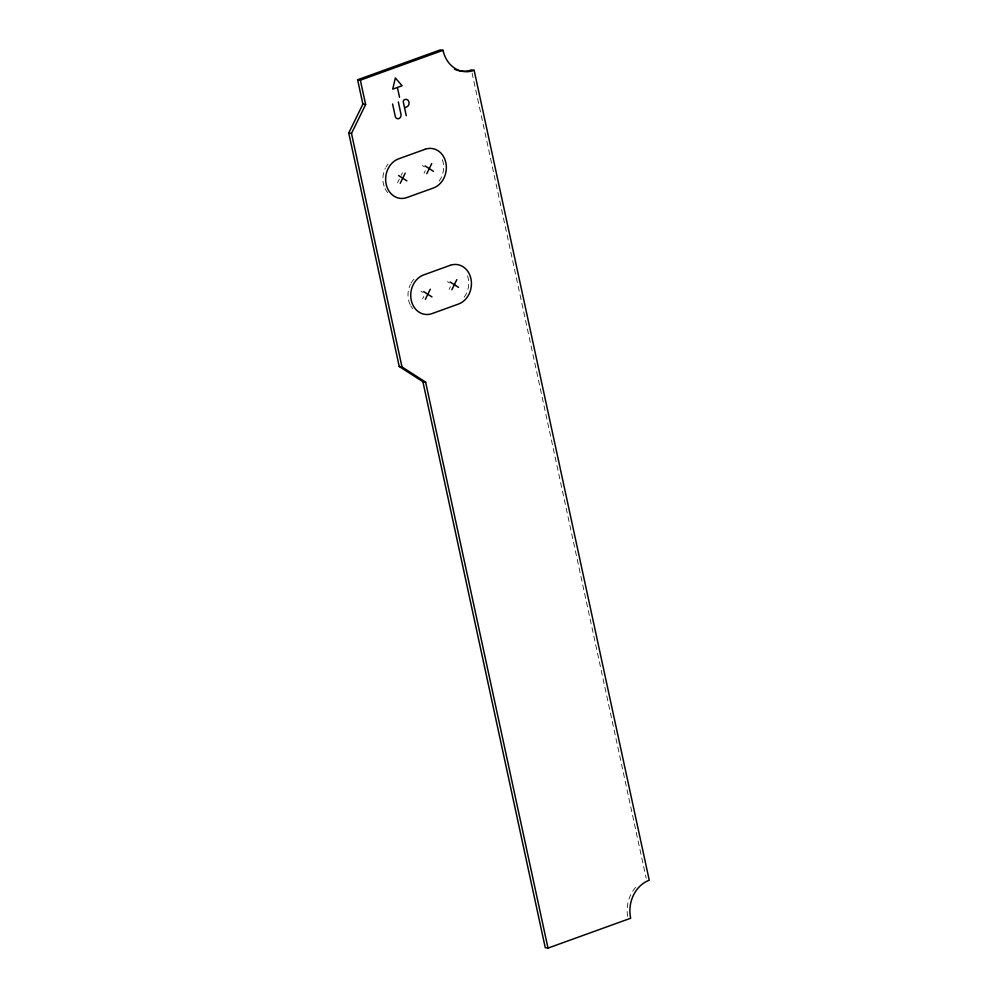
<?xml version="1.0" encoding="UTF-8"?>
<svg xmlns="http://www.w3.org/2000/svg" width="998" height="998" viewBox="0 0 998 998"><rect width="100%" height="100%" fill="white"/><g stroke="black" fill="none" stroke-linecap="round" stroke-linejoin="round"><path stroke-width="0.75" stroke-dasharray="4.99 3.74" d="M397.516 182.859L399.375 179.054M401.233 175.261L402.468 172.729M424.038 173.278L425.273 170.745M422.603 298.913L423.838 296.381M449.125 289.333L450.372 286.8M422.366 165.531L424.437 166.878M447.453 281.598L449.537 282.933M420.931 291.179L423.002 292.514M472.066 72.979L646.18 878.302M627.642 916.414A30.476 25.524 -81.3 0 1 637.473 885.463M467.501 275.797A20.322 17.016 -81.3 0 1 463.521 298.028M412.81 308.706A20.322 17.016 -81.3 0 1 410.727 305.737M410.153 304.639A20.322 17.016 -81.3 0 1 410.403 284.405M411.001 283.257A20.322 17.016 -81.3 0 1 415.792 277.456M442.413 159.742A20.322 17.016 -81.3 0 1 438.434 181.96M387.723 192.651A20.322 17.016 -81.3 0 1 385.053 188.585M384.093 186.252A20.322 17.016 -81.3 0 1 385.303 168.35M385.914 167.202A20.322 17.016 -81.3 0 1 388.072 164.034"/><path stroke-width="1.5" d="M348.751 133.008L362.885 104.129L357.608 79.765L440.268 49.9L443.012 50.324A30.476 25.524 -81.3 0 0 474.15 70.347L649.249 880.236A30.476 25.524 -81.3 0 0 630.661 918.235L548.002 948.1L545.257 947.676L422.903 381.71L399.225 366.491L348.751 133.008L351.496 133.42L401.969 366.915L425.647 382.134L548.002 948.1M351.496 133.42L365.63 104.54L360.353 80.177L357.608 79.765M400.248 183.283L405.213 173.141M426.782 173.689L431.735 163.56M425.348 299.338L430.3 289.208M451.869 289.757L456.834 279.615M360.353 80.177L443.012 50.324M397.079 87.575L392.713 89.146L395.358 77.956L402.107 85.753L397.416 87.45L399.537 97.305M404.876 107.584L406.585 106.973A3.917 3.281 -81.3 0 0 408.968 102.083A3.917 3.281 -81.3 0 0 404.976 99.513L404.489 99.688A1.909 1.597 -81.3 0 0 403.317 102.07L406.273 115.731M474.15 70.347L471.405 69.935A30.476 25.524 -81.3 0 1 454.514 69.186M362.885 104.129L365.63 104.54M399.225 366.491L401.969 366.915M422.903 381.71L425.647 382.134M425.111 165.955L433.419 171.294M398.576 175.536L406.885 180.888M450.198 282.01L458.506 287.362M423.676 291.603L431.984 296.942M398.327 101.921L400.984 114.209A3.518 2.944 -81.3 0 1 398.838 118.6A3.518 2.944 -81.3 0 1 395.245 116.279L392.588 103.992M425.073 149.288L398.551 158.869A20.322 17.016 -81.3 0 0 386.151 184.206A20.322 17.016 -81.3 0 0 406.91 197.554L433.444 187.973A20.322 17.016 -81.3 0 0 445.844 162.637A20.322 17.016 -81.3 0 0 425.073 149.288M450.173 265.343L423.639 274.924A20.322 17.016 -81.3 0 0 411.251 300.261A20.322 17.016 -81.3 0 0 432.009 313.609L458.531 304.028A20.322 17.016 -81.3 0 0 470.931 278.692A20.322 17.016 -81.3 0 0 450.173 265.343"/></g></svg>
